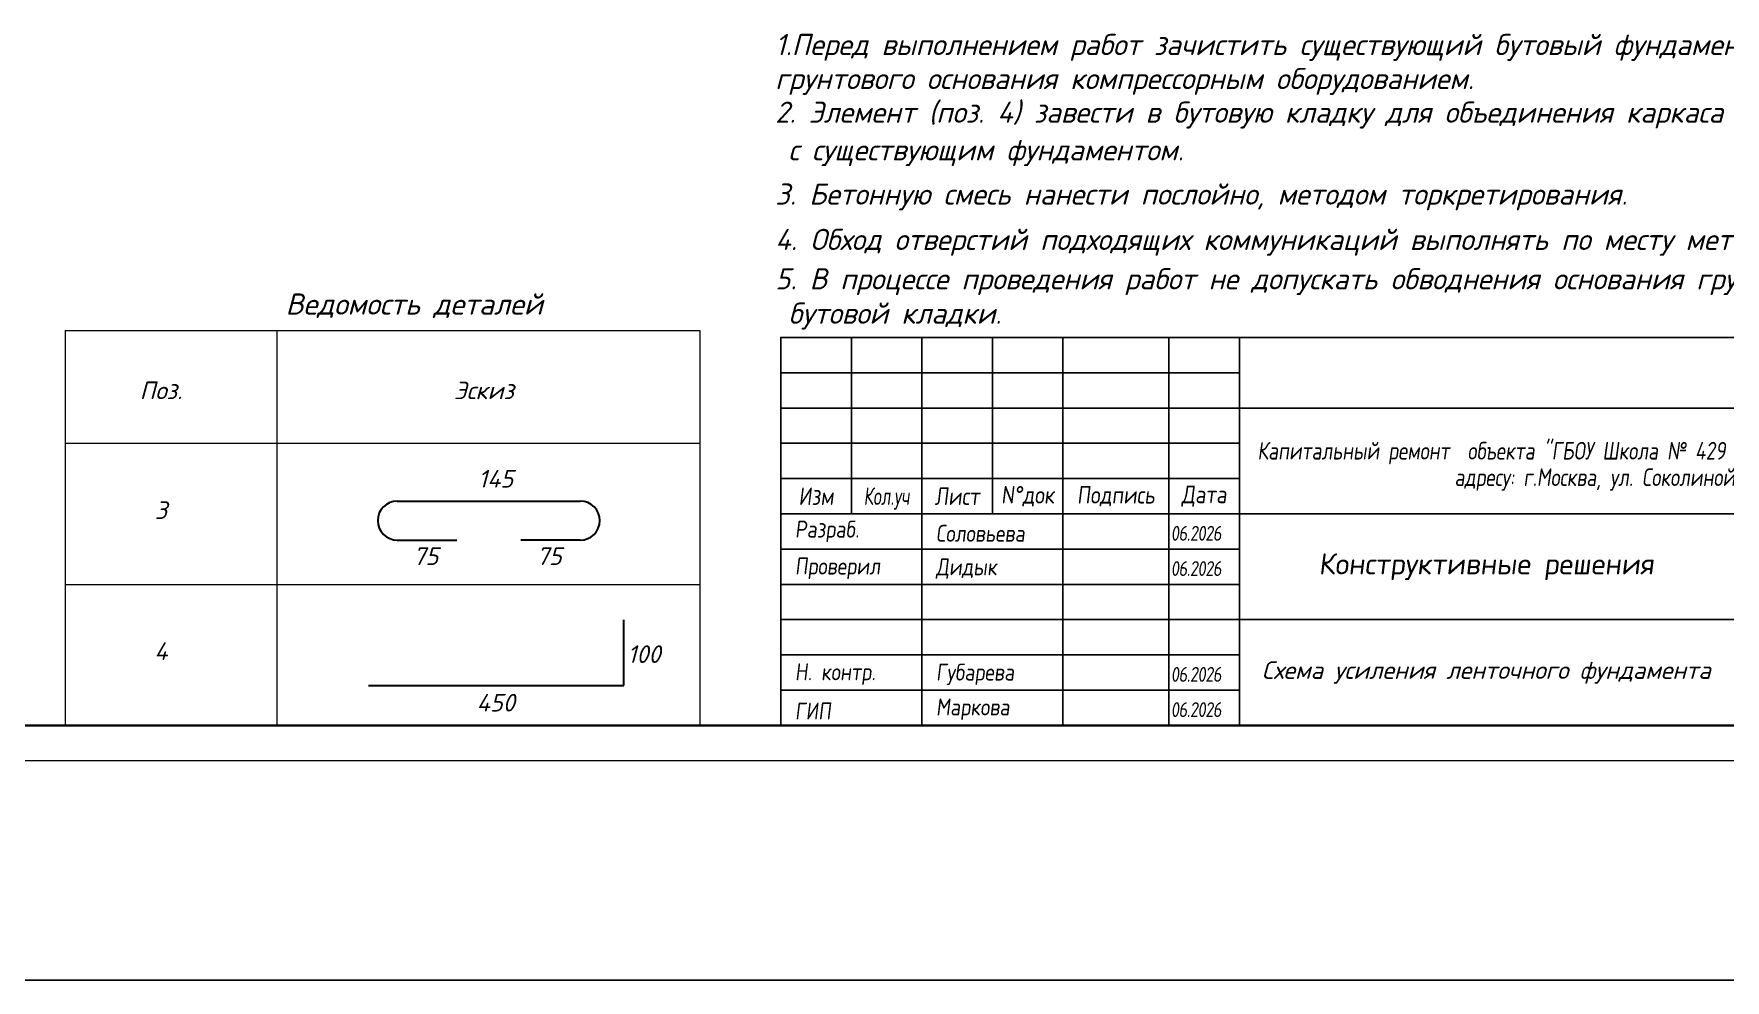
# Model space of a CAD drawing. Header units: millimetres. Extents: x 10124 to 8132345, y -95635 to 1386204.
# Drawn here: x 97313 to 121288, y -56025 to -42607 of the extents above; entities that cross this region are included whole.
import ezdxf

# ---------------------------------------------------------------- set-up
doc = ezdxf.new("R2010")
doc.units = ezdxf.units.MM
doc.layers.get('DEFPOINTS').update_dxf_attribs({"color": 1})
for name, color, linetype, lineweight in [('013', 7, 'Continuous', 13), ('030', 7, 'Continuous', 30), ('_TEXT', 7, 'Continuous', 30)]:
    doc.layers.add(name, color=color, linetype=linetype, lineweight=lineweight)
doc.layers.add('_STAMP', color=7, linetype='Continuous')
doc.styles.add('10', font='isocpeui.ttf', dxfattribs={"height": 25})
doc.styles.add('100', font='isocpeui.ttf', dxfattribs={"height": 250})
doc.styles.add('GOST', font='isocpeur.TTF')
doc.styles.add('ISOCPEUR', font='isocpeur.TTF', dxfattribs={"width": 0.85, "oblique": 7})
doc.styles.add('БДА100', font='romand.shx', dxfattribs={"width": 0.7})
doc.dimstyles.new('БДА1', dxfattribs={"dimtxt": 2, "dimasz": 1, "dimexe": 0.7, "dimexo": 0, "dimgap": 0.8, "dimtad": 1, "dimdec": 0, "dimrnd": 1, "dimzin": 0, "dimdsep": 46, "dimtxsty": 'БДА100', "dimblk": 'OBLIQUE', "dimcen": 2, "dimdle": 1, "dimadec": 0, "dimazin": 0, "dimtfac": 1, "dimtdec": 0, "dimtmove": 1, "dimatfit": 3, "dimldrblk": 'NONE', "dimfxl": 0.7, "dimtolj": 1, "dimtzin": 0, "dimlwd": -1, "dimlwe": -1, "dimarcsym": 0})

# ---------------------------------------------------------------- blocks, each defined once
blk = doc.blocks.new('_OBLIQUE')
at = {"color": 0, "linetype": 'ByBlock'}
blk.add_line((-0.5, -0.5), (0.5, 0.5), dxfattribs=at)
blk = doc.blocks.new('*D1066')
at = {"layer": 'DEFPOINTS', "color": 0, "transparency": 16777216}
for p, q in [((0, 0), (0, -34.62)), ((594, 0), (594, -34.62)), ((-5, -31.12), (599, -31.12))]:
    blk.add_line(p, q, dxfattribs=at)
for p in [(0, 0), (594, 0), (594, -31.12)]:
    blk.add_point(p, dxfattribs=at)
at = {"layer": 'DEFPOINTS', "color": 0, "transparency": 16777216, "xscale": 5, "yscale": 5, "zscale": 5, "rotation": 180}
blk.add_blockref('_OBLIQUE', (0, -31.12), dxfattribs=at)
at = {"layer": 'DEFPOINTS', "color": 0, "transparency": 16777216, "xscale": 5, "yscale": 5, "zscale": 5}
blk.add_blockref('_OBLIQUE', (594, -31.12), dxfattribs=at)
at = {"layer": 'DEFPOINTS', "color": 0, "lineweight": 0, "transparency": 16777216, "insert": (105, -22.12), "char_height": 10, "attachment_point": 5, "style": 'БДА100'}
blk.add_mtext('\\A1;594', dxfattribs=at)
blk = doc.blocks.new('_None')
blk = doc.blocks.new('*U1065')
at = {"color": 137, "lineweight": 35, "ltscale": 10}
blk.add_line((8.04, 5), (589, 5), dxfattribs=at)
at = {"color": 44, "lineweight": 20, "ltscale": 10}
blk.add_line((0, 0), (594, 0), dxfattribs=at)
at = {"color": 44, "lineweight": 13, "style": 'GOST', "oblique": 10, "width": 0.8}
for tag in ['ФОРМАТВЕРТ', 'ФОРМАТГОРИЗ']:
    blk.add_attdef(tag, (542.98, 1.6), '', height=2, dxfattribs=at)
at = {"layer": 'DEFPOINTS', "color": 251, "lineweight": 0}
dim = blk.add_linear_dim(base=(594, -31.12), p1=(0, 0), p2=(594, 0), dimstyle='БДА1', override={"dimscale": 5}, dxfattribs=at)
dim.commit()
dim.dimension.update_dxf_attribs({"geometry": '*D1066', "text_midpoint": (105, -31.12), "dimtype": 160})

msp = doc.modelspace()

# ---------------------------------------------------------------- linework, layer by layer
at = {"layer": '013', "ltscale": 100}
for p, q in [((97755.392, -46812.707), (106755.392, -46812.707)), ((97755.392, -46812.707), (97755.392, -52412.707)), ((100755.392, -46812.707), (100755.392, -52412.707)), ((106755.392, -46812.707), (106755.392, -52412.707)), ((97755.392, -48412.707), (106755.392, -48412.707)), ((97755.392, -50412.707), (106755.392, -50412.707)), ((97755.392, -52412.707), (106755.392, -52412.707))]:
    msp.add_line(p, q, dxfattribs=at)
at = {"layer": '030', "ltscale": 100}
for p, q in [((102465.019, -49231.563), (105058.707, -49231.563)), ((102465.019, -49786.883), (103309.495, -49786.883)), ((105058.707, -49786.883), (104214.231, -49786.883)), ((105678.348, -51845.696), (105678.348, -50914.435)), ((102056.986, -51845.696), (105678.348, -51845.696))]:
    msp.add_line(p, q, dxfattribs=at)
for centre, start, end in [((102465.019, -49509.223), 90, 270), ((105058.707, -49509.223), 270, 90)]:
    msp.add_arc(centre, 277.66, start, end, dxfattribs=at)
at = {"layer": '_STAMP'}
for p, q in [((108901.268, -46912.707), (108901.268, -49412.707)), ((109901.268, -46912.707), (109901.268, -52412.707)), ((110901.268, -46912.707), (110901.268, -49412.707)), ((111901.268, -46912.707), (111901.268, -52412.707)), ((113401.268, -46912.707), (113401.268, -52412.707)), ((114401.268, -46912.707), (114401.268, -52412.707)), ((107901.268, -47412.707), (114401.268, -47412.707)), ((107901.268, -47912.707), (114401.268, -47912.707)), ((126401.268, -47912.707), (114401.268, -47912.707)), ((107901.268, -48412.707), (114401.268, -48412.707)), ((107901.268, -48912.707), (114401.268, -48912.707)), ((107901.268, -49412.707), (114401.268, -49412.707)), ((126401.268, -49412.707), (114401.268, -49412.707)), ((107901.268, -49912.707), (114401.268, -49912.707)), ((107901.268, -50412.707), (114401.268, -50412.707)), ((107901.268, -50912.707), (114401.268, -50912.707)), ((114401.268, -50912.707), (126401.268, -50912.707)), ((107901.268, -51412.707), (114401.268, -51412.707)), ((107901.268, -51912.707), (114401.268, -51912.707))]:
    msp.add_line(p, q, dxfattribs=at)
msp.add_lwpolyline([(107901.268, -52412.707), (126401.268, -52412.707), (126401.268, -46912.707), (107901.268, -46912.707)], close=True, dxfattribs=at)

# ---------------------------------------------------------------- block references
at = {"xscale": 100, "yscale": 100, "zscale": 100}
msp.add_blockref('*U1065', (67501.268, -52912.707), dxfattribs=at)

# ---------------------------------------------------------------- texts
at = {"color": 0, "style": '10', "width": 0.98}
for s, p in [('1.Перед выполнением работ зачистить существующий бутовый фундамент от остатков ', (107821.993, -42909.344)), ('грунтового основания компрессорным оборудованием.', (107821.993, -43391.765)), ('2. Элемент (поз. 4) завести в бутовую кладку для объединения каркаса усиления ', (107821.993, -43868.293)), (' с существующим фундаментом. ', (107821.993, -44402.035)), ('3. Бетонную смесь нанести послойно, методом торкретирования.', (107821.993, -45029.442)), ('4. Обход отверстий подходящих коммуникаций выполнять по месту методом резки арматуры.', (107821.993, -45672.61)), ('5. В процессе проведения работ не допускать обводнения основания грунта и существующей', (107821.993, -46230.762)), (' бутовой кладки.', (107821.993, -46718.445))]:
    msp.add_text(s, height=300, dxfattribs=at).set_placement(p)
at = {"color": 0, "lineweight": 9, "insert": (117901.268, -51662.707), "char_height": 250, "width": 7000, "attachment_point": 5, "style": '10'}
msp.add_mtext('Схема усиления ленточного фундамента', dxfattribs=at)
at = {"layer": '_TEXT', "color": 5, "style": '100'}
for s, p in [('145', (103612.55, -49040.779)), ('75', (102689.035, -50138.784)), ('75', (104438.246, -50138.784)), ('100', (105728.456, -51527.29)), ('450', (103589.925, -52215.848))]:
    msp.add_text(s, height=250, dxfattribs=at).set_placement(p)
at = {"layer": '_TEXT', "color": 5}
for s, width, gutter_width, heights, insert, char_height, attachment_point, style in [('Ведомость деталей', 11409.79106, 0, [1478.338], (102704.31, -46462.716), 300, 5, '100'), ('Поз.', 3119.87523, 0, [1478.338], (99114.482, -47662.707), 250, 5, '100'), ('Эскиз', 3119.87523, 0, [1478.338], (103692.717, -47662.707), 250, 5, '100'), ('3', 3119.87523, 0, [1478.338], (99114.482, -49360.998), 250, 5, '100'), ('Дидык', 1903.612, 1250, [0], (110101.268, -50189.34), 240, 4, 'ISOCPEUR'), ('4', 3119.87523, 0, [1478.338], (99114.482, -51360.998), 250, 5, '100'), ('Губарева', 1903.612, 1250, [0], (110101.268, -51689.34), 240, 4, 'ISOCPEUR'), ('Маркова', 1903.612, 1250, [0], (110101.268, -52183.91), 240, 4, 'ISOCPEUR')]:
    msp.add_mtext_dynamic_manual_height_columns(s, width=width, gutter_width=gutter_width, heights=heights, dxfattribs=dict(at, insert=insert, char_height=char_height, attachment_point=attachment_point, style=style))
at = {"layer": '_TEXT', "color": 5, "attachment_point": 5, "line_spacing_factor": 0.9, "style": 'ISOCPEUR'}
for s, width, heights, insert, char_height in [('{\\Q8;\\W0.8;\\C7;Капитальный ремонт  объекта "ГБОУ Школа № 429 "Соколиная гора", расположенного по адресу: г.Москва, ул. Соколиной горы 5-я, д.14}', 12000, [1400.937], (120401.268, -48740.108), 250), ('{\\W1;Конструктивные решения}', 6915.86132, [1456.676], (117901.268, -50162.707), 300)]:
    msp.add_mtext_dynamic_manual_height_columns(s, width=width, gutter_width=0, heights=heights, dxfattribs=dict(at, insert=insert, char_height=char_height))
at = {"layer": '_TEXT', "style": 'ISOCPEUR'}
for s, width, insert, char_height, attachment_point in [('Изм', 1000, (108401.268, -49162.707), 250, 5), ('{\\W0.7;Кол.уч}', 1000, (109401.268, -49196.094), 250, 5), ('Лист', 1000, (110401.268, -49162.707), 250, 5), ('N%%Dдок', 1000, (111401.268, -49162.707), 250, 5), ('Подпись', 1000, (112651.268, -49162.707), 250, 5), ('Дата', 1000, (113901.268, -49162.707), 250, 5), ('Разраб.', 2000, (108101.268, -49662.707), 240, 4), ('Проверил', 2000, (108101.268, -50185.911), 240, 4), ('Н. контр.', 2000, (108101.268, -51685.911), 240, 4), ('ГИП', 2000, (108101.268, -52208.895), 240, 4)]:
    msp.add_mtext_dynamic_manual_height_columns(s, width=width, gutter_width=1250, heights=[0], dxfattribs=dict(at, insert=insert, char_height=char_height, attachment_point=attachment_point))
at = {"layer": '_TEXT', "color": 1, "attachment_point": 4, "style": 'ISOCPEUR'}
for s, width, insert, char_height in [('Соловьева', 1903.612, (110101.268, -49689.34), 240), ('{\\W0.82;\\T0.92;06.2026}', 748.94232, (113431.268, -49689.34), 210), ('{\\W0.82;\\T0.92;06.2026}', 748.94232, (113431.268, -50189.34), 210), ('{\\W0.82;\\T0.92;06.2026}', 748.94232, (113431.268, -51689.34), 210), ('{\\W0.82;\\T0.92;06.2026}', 748.94232, (113431.268, -52189.34), 210)]:
    msp.add_mtext_dynamic_manual_height_columns(s, width=width, gutter_width=1250, heights=[0], dxfattribs=dict(at, insert=insert, char_height=char_height))

doc.saveas('drawing.dxf')
